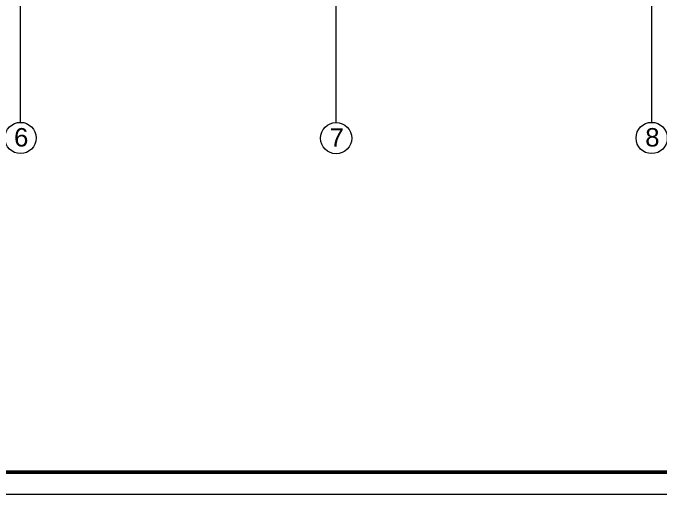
# Model space of a CAD drawing. Header units: millimetres. Extents: x -718 to 68664, y 3859 to 52864.
# Drawn here: x 37199 to 49502, y 3859 to 12998 of the extents above; entities that cross this region are included whole.
import ezdxf

# ---------------------------------------------------------------- set-up
doc = ezdxf.new("R2010")
doc.units = ezdxf.units.MM
doc.linetypes.add('ACAD_ISO04W100', pattern=[30, 24, -3, 0, -3])
for name, color, linetype, lineweight in [('Оси', 136, 'ACAD_ISO04W100', 9), ('Рамка', 7, 'Continuous', 50), ('Тонкие', 8, 'Continuous', 13)]:
    doc.layers.add(name, color=color, linetype=linetype, lineweight=lineweight)
doc.styles.get("Standard").update_dxf_attribs({"font": 'arial.ttf'})

msp = doc.modelspace()

# ---------------------------------------------------------------- linework, layer by layer
at = {"layer": 'Оси', "ltscale": 0.3}
for p, q in [((37343, 10920), (37343, 24020)), ((43343, 10920), (43343, 24020)), ((49343, 10920), (49343, 24020))]:
    msp.add_line(p, q, dxfattribs=at)
at = {"layer": 'Оси', "linetype": 'Continuous'}
for p, q in [((37343, 10920), (37343, 11420)), ((43343, 10916), (43343, 11420)), ((49343, 10920), (49343, 11420))]:
    msp.add_line(p, q, dxfattribs=at)
for centre in [(37343, 10623), (43343, 10619), (49343, 10623)]:
    msp.add_circle(centre, 297, dxfattribs=at)
at = {"layer": 'Рамка', "lineweight": 50}
msp.add_lwpolyline([(932, 4272), (68252, 4272), (68252, 52452), (932, 52452)], close=True, dxfattribs=at)
at = {"layer": 'Тонкие'}
msp.add_lwpolyline([(-718, 3859), (68664, 3859), (68664, 52864), (-718, 52864)], close=True, dxfattribs=at)

# ---------------------------------------------------------------- texts
at = {"layer": 'Оси', "char_height": 350, "width": 284.81, "attachment_point": 1}
for s, insert in [('{\\fArial|b0|i0|c0;6}', (37220, 10811)), ('{\\fArial|b0|i0|c0;7}', (43220, 10807)), ('{\\fArial|b0|i0|c0;8}', (49220, 10811))]:
    msp.add_mtext(s, dxfattribs=dict(at, insert=insert))

doc.saveas('drawing.dxf')
